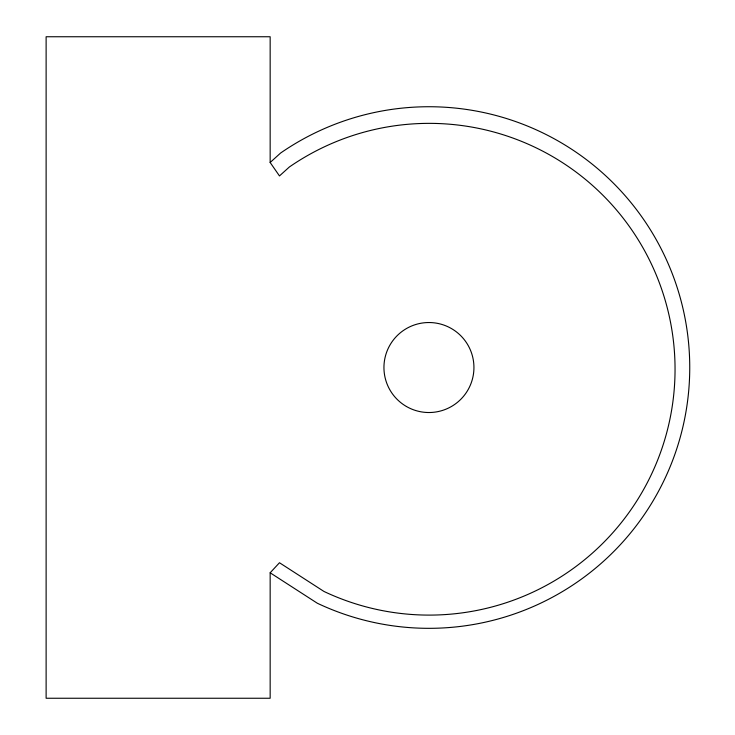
<?xml version="1.0" encoding="UTF-8"?>
<svg xmlns="http://www.w3.org/2000/svg" width="735" height="735" viewBox="0 0 735 735"><rect width="100%" height="100%" fill="white"/><g stroke="black" fill="none" stroke-linecap="round" stroke-linejoin="round"><path stroke-width="1.1" d="M270.158 572.786L279.475 562.744L323.951 591.445A245.867 245.867 0 0 0 674.234 349.254A245.867 245.867 0 0 0 289.342 167.001L279.475 175.931L270.158 162.49L270.158 36.75L46.121 36.75L46.121 698.25L270.158 698.25L270.158 572.786L317.327 603.233A260.796 260.796 0 0 0 688.879 346.332A260.796 260.796 0 0 0 280.623 153.018L270.158 162.49M406.446 406.501A45 45 0 0 0 473.937 367.528A45 45 0 0 0 406.446 328.554A45 45 0 0 0 406.446 406.501"/></g></svg>
